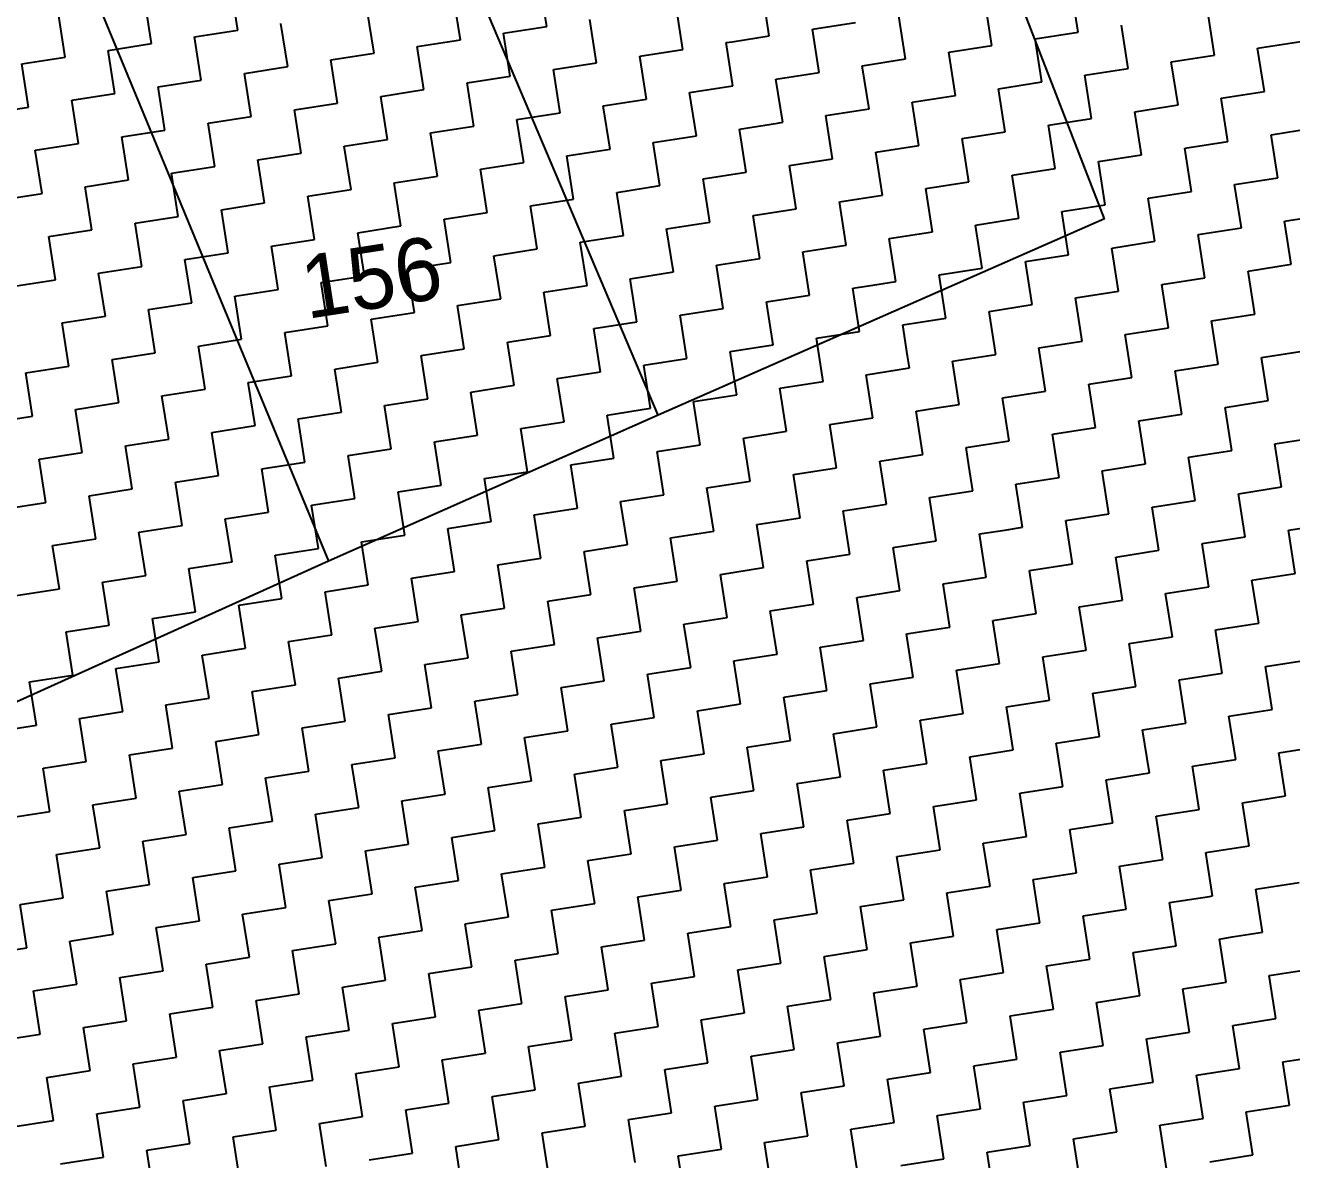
# Model space of a CAD drawing. Header units: metres. Extents: x 288488 to 290462, y 1999122 to 2001536.
# Drawn here: x 289636.4 to 289780.2, y 1999742.8 to 1999871.5 of the extents above; entities that cross this region are included whole.
import ezdxf
from ezdxf.enums import TextEntityAlignment as Align

# ---------------------------------------------------------------- set-up
doc = ezdxf.new("R2010")
doc.units = ezdxf.units.M
doc.header["$MEASUREMENT"] = 0
for name, color, linetype in [('POLY_HATCH', 12, 'Continuous'), ('POLY_PARCEL', 6, 'Continuous'), ('TEXT_PARCEL', 7, 'Continuous')]:
    doc.layers.add(name, color=color, linetype=linetype)
doc.styles.add('TEXT_MAP', font='')
doc.styles.get('TEXT_MAP').set_extended_font_data('Kruti Dev 050')

msp = doc.modelspace()

# ---------------------------------------------------------------- linework, layer by layer
at = {"layer": 'POLY_HATCH', "linetype": 'Continuous'}
for p, q in [((289695.6, 1999871.43), (289694.84, 1999876.34)), ((289660.53, 1999871), (289659.77, 1999875.9)), ((289720.87, 1999870.35), (289720.11, 1999875.25)), ((289755.94, 1999870.79), (289755.18, 1999875.69)), ((289650.73, 1999869.47), (289649.97, 1999874.37)), ((289685.8, 1999869.91), (289685.04, 1999874.81)), ((289711.07, 1999868.82), (289710.3, 1999873.72)), ((289746.14, 1999869.26), (289745.37, 1999874.16)), ((289640.93, 1999867.94), (289640.17, 1999872.85)), ((289676, 1999868.38), (289675.24, 1999873.28)), ((289701.27, 1999867.3), (289700.5, 1999872.2)), ((289736.33, 1999867.74), (289735.57, 1999872.64)), ((289771.4, 1999868.17), (289770.64, 1999873.08)), ((289655.63, 1999870.23), (289660.53, 1999871)), ((289666.2, 1999866.86), (289665.43, 1999871.76)), ((289690.7, 1999870.67), (289695.6, 1999871.43)), ((289691.46, 1999865.77), (289690.7, 1999870.67)), ((289725.77, 1999871.11), (289730.67, 1999871.87)), ((289726.53, 1999866.21), (289725.77, 1999871.11)), ((289751.04, 1999870.02), (289755.94, 1999870.79)), ((289761.6, 1999866.65), (289760.84, 1999871.55)), ((289645.83, 1999868.71), (289650.73, 1999869.47)), ((289656.39, 1999865.33), (289655.63, 1999870.23)), ((289680.9, 1999869.15), (289685.8, 1999869.91)), ((289681.66, 1999864.25), (289680.9, 1999869.15)), ((289715.97, 1999869.59), (289716.65, 1999869.69)), ((289716.73, 1999864.68), (289715.97, 1999869.59)), ((289716.65, 1999869.69), (289720.87, 1999870.35)), ((289741.24, 1999868.5), (289746.14, 1999869.26)), ((289751.8, 1999865.12), (289751.04, 1999870.02)), ((289776.3, 1999868.94), (289781.21, 1999869.7)), ((289636.03, 1999867.18), (289640.93, 1999867.94)), ((289646.59, 1999863.81), (289645.83, 1999868.71)), ((289671.1, 1999867.62), (289676, 1999868.38)), ((289706.17, 1999868.06), (289711.07, 1999868.82)), ((289706.93, 1999863.16), (289706.17, 1999868.06)), ((289731.43, 1999866.97), (289736.33, 1999867.74)), ((289742, 1999863.6), (289741.24, 1999868.5)), ((289766.5, 1999867.41), (289771.4, 1999868.17)), ((289777.07, 1999864.04), (289776.3, 1999868.94)), ((289636.79, 1999862.28), (289636.03, 1999867.18)), ((289661.3, 1999866.1), (289666.2, 1999866.86)), ((289671.86, 1999862.72), (289671.1, 1999867.62)), ((289696.36, 1999866.53), (289701.27, 1999867.3)), ((289697.13, 1999861.63), (289696.36, 1999866.53)), ((289732.2, 1999862.07), (289731.43, 1999866.97)), ((289756.7, 1999865.89), (289761.6, 1999866.65)), ((289767.27, 1999862.51), (289766.5, 1999867.41)), ((289651.49, 1999864.57), (289656.39, 1999865.33)), ((289662.06, 1999861.19), (289661.3, 1999866.1)), ((289686.56, 1999865.01), (289691.46, 1999865.77)), ((289687.33, 1999860.11), (289686.56, 1999865.01)), ((289721.63, 1999865.45), (289726.53, 1999866.21)), ((289722.39, 1999860.55), (289721.63, 1999865.45)), ((289746.9, 1999864.36), (289751.8, 1999865.12)), ((289757.46, 1999860.99), (289756.7, 1999865.89)), ((289641.69, 1999863.04), (289646.59, 1999863.81)), ((289652.26, 1999859.67), (289651.49, 1999864.57)), ((289676.76, 1999863.48), (289681.66, 1999864.25)), ((289677.52, 1999858.58), (289676.76, 1999863.48)), ((289711.83, 1999863.92), (289716.73, 1999864.68)), ((289712.59, 1999859.02), (289711.83, 1999863.92)), ((289737.1, 1999862.83), (289742, 1999863.6)), ((289747.66, 1999859.46), (289746.9, 1999864.36)), ((289772.17, 1999863.27), (289777.07, 1999864.04)), ((289631.89, 1999861.52), (289636.79, 1999862.28)), ((289642.45, 1999858.14), (289641.69, 1999863.04)), ((289666.96, 1999861.96), (289671.86, 1999862.72)), ((289667.72, 1999857.06), (289666.96, 1999861.96)), ((289702.03, 1999862.4), (289706.93, 1999863.16)), ((289702.79, 1999857.5), (289702.03, 1999862.4)), ((289727.3, 1999861.31), (289732.2, 1999862.07)), ((289737.86, 1999857.93), (289737.1, 1999862.83)), ((289762.37, 1999861.75), (289767.27, 1999862.51)), ((289772.93, 1999858.37), (289772.17, 1999863.27)), ((289657.16, 1999860.43), (289662.06, 1999861.19)), ((289692.23, 1999860.87), (289697.13, 1999861.63)), ((289692.99, 1999855.97), (289692.23, 1999860.87)), ((289721.81, 1999860.45), (289722.39, 1999860.55)), ((289728.06, 1999856.41), (289727.3, 1999861.31)), ((289752.56, 1999860.22), (289757.46, 1999860.99)), ((289763.13, 1999856.85), (289762.37, 1999861.75)), ((289647.36, 1999858.91), (289652.26, 1999859.67)), ((289657.92, 1999855.53), (289657.16, 1999860.43)), ((289682.42, 1999859.34), (289687.33, 1999860.11)), ((289683.19, 1999854.44), (289682.42, 1999859.34)), ((289717.49, 1999859.78), (289721.81, 1999860.45)), ((289718.26, 1999854.88), (289717.49, 1999859.78)), ((289742.76, 1999858.7), (289747.66, 1999859.46)), ((289753.33, 1999855.32), (289752.56, 1999860.22)), ((289777.83, 1999859.14), (289782.73, 1999859.9)), ((289778.59, 1999854.23), (289777.83, 1999859.14)), ((289637.55, 1999857.38), (289642.45, 1999858.14)), ((289648.12, 1999854), (289647.36, 1999858.91)), ((289672.62, 1999857.82), (289677.52, 1999858.58)), ((289673.39, 1999852.92), (289672.62, 1999857.82)), ((289707.69, 1999858.26), (289712.59, 1999859.02)), ((289708.46, 1999853.36), (289707.69, 1999858.26)), ((289732.96, 1999857.17), (289737.86, 1999857.93)), ((289743.52, 1999853.8), (289742.76, 1999858.7)), ((289768.03, 1999857.61), (289772.93, 1999858.37)), ((289768.79, 1999852.71), (289768.03, 1999857.61)), ((289638.32, 1999852.48), (289637.55, 1999857.38)), ((289662.82, 1999856.29), (289667.72, 1999857.06)), ((289663.58, 1999851.39), (289662.82, 1999856.29)), ((289697.89, 1999856.73), (289702.79, 1999857.5)), ((289698.65, 1999851.83), (289697.89, 1999856.73)), ((289724.39, 1999855.84), (289728.06, 1999856.41)), ((289733.72, 1999852.27), (289732.96, 1999857.17)), ((289758.23, 1999856.08), (289763.13, 1999856.85)), ((289653.02, 1999854.77), (289657.92, 1999855.53)), ((289653.78, 1999849.87), (289653.02, 1999854.77)), ((289688.09, 1999855.21), (289692.99, 1999855.97)), ((289688.85, 1999850.31), (289688.09, 1999855.21)), ((289713.36, 1999854.12), (289718.26, 1999854.88)), ((289723.16, 1999855.65), (289724.39, 1999855.84)), ((289723.92, 1999850.74), (289723.16, 1999855.65)), ((289748.43, 1999854.56), (289753.33, 1999855.32)), ((289758.99, 1999851.18), (289758.23, 1999856.08)), ((289643.22, 1999853.24), (289648.12, 1999854)), ((289678.29, 1999853.68), (289683.19, 1999854.44)), ((289679.05, 1999848.78), (289678.29, 1999853.68)), ((289703.55, 1999852.59), (289708.46, 1999853.36)), ((289714.12, 1999849.22), (289713.36, 1999854.12)), ((289738.62, 1999853.03), (289743.52, 1999853.8)), ((289749.19, 1999849.66), (289748.43, 1999854.56)), ((289773.69, 1999853.47), (289778.59, 1999854.23)), ((289774.46, 1999848.57), (289773.69, 1999853.47)), ((289633.42, 1999851.72), (289638.32, 1999852.48)), ((289643.98, 1999848.34), (289643.22, 1999853.24)), ((289668.48, 1999852.16), (289673.39, 1999852.92)), ((289669.25, 1999847.25), (289668.48, 1999852.16)), ((289704.32, 1999847.69), (289703.55, 1999852.59)), ((289728.82, 1999851.51), (289733.72, 1999852.27)), ((289739.39, 1999848.13), (289738.62, 1999853.03)), ((289763.89, 1999851.95), (289768.79, 1999852.71)), ((289764.65, 1999847.05), (289763.89, 1999851.95)), ((289658.68, 1999850.63), (289663.58, 1999851.39)), ((289659.45, 1999845.73), (289658.68, 1999850.63)), ((289693.75, 1999851.07), (289698.65, 1999851.83)), ((289694.52, 1999846.17), (289693.75, 1999851.07)), ((289719.02, 1999849.98), (289723.92, 1999850.74)), ((289729.58, 1999846.61), (289728.82, 1999851.51)), ((289754.09, 1999850.42), (289758.99, 1999851.18)), ((289754.85, 1999845.52), (289754.09, 1999850.42)), ((289648.88, 1999849.1), (289653.78, 1999849.87)), ((289649.64, 1999844.2), (289648.88, 1999849.1)), ((289683.95, 1999849.54), (289688.85, 1999850.31)), ((289684.71, 1999844.64), (289683.95, 1999849.54)), ((289709.22, 1999848.46), (289714.12, 1999849.22)), ((289719.78, 1999845.08), (289719.02, 1999849.98)), ((289744.29, 1999848.89), (289749.19, 1999849.66)), ((289779.36, 1999849.33), (289784.26, 1999850.1)), ((289780.12, 1999844.43), (289779.36, 1999849.33)), ((289639.08, 1999847.58), (289643.98, 1999848.34)), ((289639.84, 1999842.68), (289639.08, 1999847.58)), ((289674.15, 1999848.02), (289679.05, 1999848.78)), ((289674.91, 1999843.12), (289674.15, 1999848.02)), ((289699.42, 1999846.93), (289704.32, 1999847.69)), ((289709.98, 1999843.56), (289709.22, 1999848.46)), ((289734.49, 1999847.37), (289739.39, 1999848.13)), ((289745.05, 1999843.99), (289744.29, 1999848.89)), ((289769.55, 1999847.81), (289774.46, 1999848.57)), ((289770.32, 1999842.91), (289769.55, 1999847.81)), ((289664.35, 1999846.49), (289669.25, 1999847.25)), ((289665.11, 1999841.59), (289664.35, 1999846.49)), ((289689.61, 1999845.4), (289694.52, 1999846.17)), ((289700.18, 1999842.03), (289699.42, 1999846.93)), ((289724.68, 1999845.84), (289729.55, 1999846.6)), ((289729.55, 1999846.6), (289729.58, 1999846.61)), ((289735.25, 1999842.47), (289734.49, 1999847.37)), ((289759.75, 1999846.28), (289764.65, 1999847.05)), ((289760.52, 1999841.38), (289759.75, 1999846.28)), ((289654.54, 1999844.97), (289659.45, 1999845.73)), ((289655.31, 1999840.07), (289654.54, 1999844.97)), ((289690.38, 1999840.5), (289689.61, 1999845.4)), ((289714.88, 1999844.32), (289719.78, 1999845.08)), ((289725.45, 1999840.94), (289724.68, 1999845.84)), ((289749.95, 1999844.76), (289754.85, 1999845.52)), ((289750.71, 1999839.86), (289749.95, 1999844.76)), ((289644.74, 1999843.44), (289649.64, 1999844.2)), ((289645.51, 1999838.54), (289644.74, 1999843.44)), ((289679.81, 1999843.88), (289684.71, 1999844.64)), ((289680.58, 1999838.98), (289679.81, 1999843.88)), ((289705.08, 1999842.79), (289709.98, 1999843.56)), ((289715.64, 1999839.42), (289714.88, 1999844.32)), ((289740.15, 1999843.23), (289745.05, 1999843.99)), ((289740.91, 1999838.33), (289740.15, 1999843.23)), ((289775.22, 1999843.67), (289780.12, 1999844.43)), ((289775.98, 1999838.77), (289775.22, 1999843.67)), ((289634.94, 1999841.91), (289639.84, 1999842.68)), ((289670.01, 1999842.35), (289674.91, 1999843.12)), ((289670.77, 1999837.45), (289670.01, 1999842.35)), ((289695.28, 1999841.27), (289700.18, 1999842.03)), ((289705.84, 1999837.89), (289705.08, 1999842.79)), ((289730.35, 1999841.71), (289732.13, 1999841.98)), ((289732.13, 1999841.98), (289735.25, 1999842.47)), ((289765.42, 1999842.14), (289770.32, 1999842.91)), ((289766.18, 1999837.24), (289765.42, 1999842.14)), ((289660.21, 1999840.83), (289665.11, 1999841.59)), ((289660.97, 1999835.93), (289660.21, 1999840.83)), ((289685.48, 1999839.74), (289690.38, 1999840.5)), ((289696.04, 1999836.37), (289695.28, 1999841.27)), ((289720.55, 1999840.18), (289725.45, 1999840.94)), ((289731.11, 1999836.8), (289730.35, 1999841.71)), ((289755.61, 1999840.62), (289760.52, 1999841.38)), ((289756.38, 1999835.72), (289755.61, 1999840.62)), ((289650.41, 1999839.3), (289655.31, 1999840.07)), ((289651.17, 1999834.4), (289650.41, 1999839.3)), ((289675.67, 1999838.22), (289680.58, 1999838.98)), ((289686.24, 1999834.84), (289685.48, 1999839.74)), ((289710.74, 1999838.65), (289715.64, 1999839.42)), ((289721.31, 1999835.28), (289720.55, 1999840.18)), ((289745.81, 1999839.09), (289750.71, 1999839.86)), ((289746.58, 1999834.19), (289745.81, 1999839.09)), ((289640.61, 1999837.78), (289645.51, 1999838.54)), ((289641.37, 1999832.88), (289640.61, 1999837.78)), ((289676.44, 1999833.31), (289675.67, 1999838.22)), ((289700.94, 1999837.13), (289705.84, 1999837.89)), ((289711.51, 1999833.75), (289710.74, 1999838.65)), ((289736.01, 1999837.57), (289740.91, 1999838.33)), ((289736.56, 1999834.06), (289736.01, 1999837.57)), ((289771.08, 1999838.01), (289775.98, 1999838.77)), ((289771.84, 1999833.11), (289771.08, 1999838.01)), ((289665.87, 1999836.69), (289670.77, 1999837.45)), ((289666.64, 1999831.79), (289665.87, 1999836.69)), ((289691.14, 1999835.6), (289696.04, 1999836.37)), ((289701.7, 1999832.23), (289700.94, 1999837.13)), ((289726.21, 1999836.04), (289731.11, 1999836.8)), ((289726.97, 1999831.14), (289726.21, 1999836.04)), ((289761.28, 1999836.48), (289766.18, 1999837.24)), ((289762.04, 1999831.58), (289761.28, 1999836.48)), ((289656.07, 1999835.16), (289660.97, 1999835.93)), ((289656.83, 1999830.26), (289656.07, 1999835.16)), ((289681.34, 1999834.08), (289686.24, 1999834.84)), ((289691.9, 1999830.7), (289691.14, 1999835.6)), ((289716.41, 1999834.52), (289721.31, 1999835.28)), ((289751.48, 1999834.95), (289756.38, 1999835.72)), ((289752.24, 1999830.05), (289751.48, 1999834.95)), ((289776.74, 1999833.87), (289781.64, 1999834.63)), ((289646.27, 1999833.64), (289651.17, 1999834.4)), ((289647.03, 1999828.74), (289646.27, 1999833.64)), ((289671.54, 1999832.55), (289676.44, 1999833.31)), ((289682.1, 1999829.18), (289681.34, 1999834.08)), ((289706.61, 1999832.99), (289711.51, 1999833.75)), ((289717.17, 1999829.62), (289716.41, 1999834.52)), ((289736.77, 1999832.67), (289736.56, 1999834.06)), ((289741.67, 1999833.43), (289746.58, 1999834.19)), ((289742.44, 1999828.53), (289741.67, 1999833.43)), ((289777.51, 1999828.97), (289776.74, 1999833.87)), ((289636.47, 1999832.11), (289641.37, 1999832.88)), ((289637.23, 1999827.21), (289636.47, 1999832.11)), ((289661.73, 1999831.03), (289666.64, 1999831.79)), ((289672.3, 1999827.65), (289671.54, 1999832.55)), ((289696.8, 1999831.46), (289701.7, 1999832.23)), ((289707.37, 1999828.09), (289706.61, 1999832.99)), ((289731.87, 1999831.9), (289736.77, 1999832.67)), ((289732.64, 1999827), (289731.87, 1999831.9)), ((289766.94, 1999832.34), (289771.84, 1999833.11)), ((289767.7, 1999827.44), (289766.94, 1999832.34)), ((289662.5, 1999826.13), (289661.73, 1999831.03)), ((289687, 1999829.94), (289691.9, 1999830.7)), ((289697.57, 1999826.56), (289696.8, 1999831.46)), ((289722.07, 1999830.38), (289726.97, 1999831.14)), ((289722.83, 1999825.48), (289722.07, 1999830.38)), ((289757.14, 1999830.82), (289762.04, 1999831.58)), ((289757.9, 1999825.92), (289757.14, 1999830.82)), ((289651.93, 1999829.5), (289656.83, 1999830.26)), ((289652.7, 1999824.6), (289651.93, 1999829.5)), ((289677.2, 1999828.41), (289682.1, 1999829.18)), ((289687.76, 1999825.04), (289687, 1999829.94)), ((289712.27, 1999828.85), (289717.17, 1999829.62)), ((289713.03, 1999823.95), (289712.27, 1999828.85)), ((289747.34, 1999829.29), (289752.24, 1999830.05)), ((289748.1, 1999824.39), (289747.34, 1999829.29)), ((289772.61, 1999828.2), (289777.51, 1999828.97)), ((289642.13, 1999827.97), (289647.03, 1999828.74)), ((289642.89, 1999823.07), (289642.13, 1999827.97)), ((289667.4, 1999826.89), (289672.3, 1999827.65)), ((289677.96, 1999823.51), (289677.2, 1999828.41)), ((289702.47, 1999827.33), (289707.37, 1999828.09)), ((289737.54, 1999827.77), (289739.87, 1999828.13)), ((289738.3, 1999822.86), (289737.54, 1999827.77)), ((289739.87, 1999828.13), (289742.44, 1999828.53)), ((289762.8, 1999826.68), (289767.7, 1999827.44)), ((289773.37, 1999823.3), (289772.61, 1999828.2)), ((289632.33, 1999826.45), (289637.23, 1999827.21)), ((289657.6, 1999825.36), (289662.5, 1999826.13)), ((289668.16, 1999821.99), (289667.4, 1999826.89)), ((289692.67, 1999825.8), (289697.57, 1999826.56)), ((289703.23, 1999822.43), (289702.47, 1999827.33)), ((289727.73, 1999826.24), (289732.64, 1999827)), ((289728.5, 1999821.34), (289727.73, 1999826.24)), ((289763.57, 1999821.78), (289762.8, 1999826.68)), ((289647.79, 1999823.84), (289652.7, 1999824.6)), ((289658.36, 1999820.46), (289657.6, 1999825.36)), ((289682.86, 1999824.28), (289687.76, 1999825.04)), ((289693.43, 1999820.9), (289692.67, 1999825.8)), ((289717.93, 1999824.71), (289722.83, 1999825.48)), ((289718.7, 1999819.81), (289717.93, 1999824.71)), ((289753, 1999825.15), (289757.9, 1999825.92)), ((289753.76, 1999820.25), (289753, 1999825.15)), ((289778.27, 1999824.07), (289783.17, 1999824.83)), ((289648.56, 1999818.94), (289647.79, 1999823.84)), ((289673.06, 1999822.75), (289677.96, 1999823.51)), ((289683.63, 1999819.37), (289682.86, 1999824.28)), ((289708.13, 1999823.19), (289713.03, 1999823.95)), ((289708.89, 1999818.29), (289708.13, 1999823.19)), ((289743.2, 1999823.63), (289748.1, 1999824.39)), ((289743.51, 1999821.61), (289743.2, 1999823.63)), ((289768.47, 1999822.54), (289773.37, 1999823.3)), ((289779.03, 1999819.17), (289778.27, 1999824.07)), ((289637.99, 1999822.31), (289642.89, 1999823.07)), ((289638.76, 1999817.41), (289637.99, 1999822.31)), ((289663.26, 1999821.22), (289668.16, 1999821.99)), ((289673.82, 1999817.85), (289673.06, 1999822.75)), ((289698.33, 1999821.66), (289703.23, 1999822.43)), ((289699.09, 1999816.76), (289698.33, 1999821.66)), ((289733.4, 1999822.1), (289738.3, 1999822.86)), ((289734.16, 1999817.2), (289733.4, 1999822.1)), ((289758.67, 1999821.01), (289763.57, 1999821.78)), ((289769.23, 1999817.64), (289768.47, 1999822.54)), ((289653.46, 1999819.7), (289658.36, 1999820.46)), ((289664.02, 1999816.32), (289663.26, 1999821.22)), ((289688.53, 1999820.14), (289693.43, 1999820.9)), ((289723.6, 1999820.58), (289728.5, 1999821.34)), ((289724.36, 1999815.68), (289723.6, 1999820.58)), ((289743.96, 1999818.73), (289743.51, 1999821.61)), ((289748.86, 1999819.49), (289753.76, 1999820.25)), ((289759.43, 1999816.11), (289758.67, 1999821.01)), ((289643.66, 1999818.17), (289648.56, 1999818.94)), ((289654.22, 1999814.8), (289653.46, 1999819.7)), ((289678.73, 1999818.61), (289683.63, 1999819.37)), ((289689.29, 1999815.24), (289688.53, 1999820.14)), ((289713.79, 1999819.05), (289718.7, 1999819.81)), ((289714.56, 1999814.15), (289713.79, 1999819.05)), ((289749.63, 1999814.59), (289748.86, 1999819.49)), ((289774.13, 1999818.4), (289779.03, 1999819.17)), ((289633.85, 1999816.65), (289638.76, 1999817.41)), ((289644.42, 1999813.27), (289643.66, 1999818.17)), ((289668.92, 1999817.09), (289673.82, 1999817.85)), ((289679.49, 1999813.71), (289678.73, 1999818.61)), ((289703.99, 1999817.52), (289708.89, 1999818.29)), ((289704.76, 1999812.62), (289703.99, 1999817.52)), ((289739.06, 1999817.96), (289743.96, 1999818.73)), ((289739.82, 1999813.06), (289739.06, 1999817.96)), ((289764.33, 1999816.88), (289769.23, 1999817.64)), ((289774.89, 1999813.5), (289774.13, 1999818.4)), ((289659.12, 1999815.56), (289664.02, 1999816.32)), ((289669.69, 1999812.19), (289668.92, 1999817.09)), ((289694.19, 1999816), (289699.09, 1999816.76)), ((289694.95, 1999811.1), (289694.19, 1999816)), ((289729.26, 1999816.44), (289734.16, 1999817.2)), ((289730.02, 1999811.54), (289729.26, 1999816.44)), ((289754.53, 1999815.35), (289759.43, 1999816.11)), ((289765.09, 1999811.98), (289764.33, 1999816.88)), ((289649.32, 1999814.03), (289654.22, 1999814.8)), ((289659.88, 1999810.66), (289659.12, 1999815.56)), ((289684.39, 1999814.47), (289689.29, 1999815.24)), ((289719.46, 1999814.91), (289724.36, 1999815.68)), ((289720.22, 1999810.01), (289719.46, 1999814.91)), ((289747.61, 1999814.28), (289749.63, 1999814.59)), ((289755.29, 1999810.45), (289754.53, 1999815.35)), ((289779.79, 1999814.26), (289784.7, 1999815.03)), ((289639.52, 1999812.51), (289644.42, 1999813.27)), ((289650.08, 1999809.13), (289649.32, 1999814.03)), ((289674.59, 1999812.95), (289679.49, 1999813.71)), ((289685.15, 1999809.57), (289684.39, 1999814.47)), ((289709.66, 1999813.39), (289714.56, 1999814.15)), ((289710.42, 1999808.49), (289709.66, 1999813.39)), ((289734.92, 1999812.3), (289739.82, 1999813.06)), ((289744.73, 1999813.83), (289747.61, 1999814.28)), ((289745.49, 1999808.92), (289744.73, 1999813.83)), ((289769.99, 1999812.74), (289774.89, 1999813.5)), ((289780.56, 1999809.36), (289779.79, 1999814.26)), ((289640.28, 1999807.61), (289639.52, 1999812.51)), ((289664.79, 1999811.42), (289669.69, 1999812.19)), ((289675.35, 1999808.05), (289674.59, 1999812.95)), ((289699.85, 1999811.86), (289704.76, 1999812.62)), ((289700.62, 1999806.96), (289699.85, 1999811.86)), ((289735.69, 1999807.4), (289734.92, 1999812.3)), ((289760.19, 1999811.21), (289765.09, 1999811.98)), ((289770.76, 1999807.84), (289769.99, 1999812.74)), ((289654.98, 1999809.9), (289659.88, 1999810.66)), ((289665.55, 1999806.52), (289664.79, 1999811.42)), ((289690.05, 1999810.34), (289694.95, 1999811.1)), ((289690.82, 1999805.43), (289690.05, 1999810.34)), ((289725.12, 1999810.77), (289730.02, 1999811.54)), ((289725.88, 1999805.87), (289725.12, 1999810.77)), ((289750.39, 1999809.69), (289755.29, 1999810.45)), ((289760.95, 1999806.31), (289760.19, 1999811.21)), ((289645.18, 1999808.37), (289650.08, 1999809.13)), ((289655.75, 1999805), (289654.98, 1999809.9)), ((289680.25, 1999808.81), (289685.15, 1999809.57)), ((289681.01, 1999803.91), (289680.25, 1999808.81)), ((289715.32, 1999809.25), (289720.22, 1999810.01)), ((289716.08, 1999804.35), (289715.32, 1999809.25)), ((289740.59, 1999808.16), (289745.49, 1999808.92)), ((289750.47, 1999809.16), (289750.39, 1999809.69)), ((289751.15, 1999804.79), (289750.47, 1999809.16)), ((289775.66, 1999808.6), (289780.56, 1999809.36)), ((289635.38, 1999806.85), (289640.28, 1999807.61)), ((289645.94, 1999803.47), (289645.18, 1999808.37)), ((289670.45, 1999807.28), (289675.35, 1999808.05)), ((289705.52, 1999807.72), (289710.42, 1999808.49)), ((289706.28, 1999802.82), (289705.52, 1999807.72)), ((289730.79, 1999806.64), (289735.69, 1999807.4)), ((289741.35, 1999803.26), (289740.59, 1999808.16)), ((289765.86, 1999807.07), (289770.76, 1999807.84)), ((289776.42, 1999803.7), (289775.66, 1999808.6)), ((289660.65, 1999805.76), (289665.55, 1999806.52)), ((289671.21, 1999802.38), (289670.45, 1999807.28)), ((289695.72, 1999806.2), (289700.62, 1999806.96)), ((289696.48, 1999801.3), (289695.72, 1999806.2)), ((289720.98, 1999805.11), (289725.88, 1999805.87)), ((289731.55, 1999801.74), (289730.79, 1999806.64)), ((289756.05, 1999805.55), (289760.95, 1999806.31)), ((289766.62, 1999802.17), (289765.86, 1999807.07)), ((289650.85, 1999804.23), (289655.75, 1999805)), ((289661.41, 1999800.86), (289660.65, 1999805.76)), ((289685.91, 1999804.67), (289690.82, 1999805.43)), ((289686.68, 1999799.77), (289685.91, 1999804.67)), ((289721.75, 1999800.21), (289720.98, 1999805.11)), ((289746.25, 1999804.02), (289751.15, 1999804.79)), ((289756.82, 1999800.65), (289756.05, 1999805.55)), ((289641.04, 1999802.71), (289645.94, 1999803.47)), ((289651.61, 1999799.33), (289650.85, 1999804.23)), ((289676.11, 1999803.15), (289681.01, 1999803.91)), ((289676.88, 1999798.25), (289676.11, 1999803.15)), ((289711.18, 1999803.58), (289716.08, 1999804.35)), ((289711.95, 1999798.68), (289711.18, 1999803.58)), ((289736.45, 1999802.5), (289741.35, 1999803.26)), ((289747.01, 1999799.12), (289746.25, 1999804.02)), ((289771.52, 1999802.94), (289776.42, 1999803.7)), ((289641.81, 1999797.81), (289641.04, 1999802.71)), ((289666.31, 1999801.62), (289671.21, 1999802.38)), ((289667.07, 1999796.72), (289666.31, 1999801.62)), ((289701.38, 1999802.06), (289706.28, 1999802.82)), ((289702.14, 1999797.16), (289701.38, 1999802.06)), ((289726.65, 1999800.97), (289731.55, 1999801.74)), ((289737.21, 1999797.6), (289736.45, 1999802.5)), ((289761.72, 1999801.41), (289766.62, 1999802.17)), ((289772.28, 1999798.04), (289771.52, 1999802.94)), ((289656.51, 1999800.09), (289661.41, 1999800.86)), ((289691.58, 1999800.53), (289696.48, 1999801.3)), ((289692.34, 1999795.63), (289691.58, 1999800.53)), ((289716.85, 1999799.45), (289721.75, 1999800.21)), ((289727.41, 1999796.07), (289726.65, 1999800.97)), ((289751.92, 1999799.89), (289755.36, 1999800.42)), ((289755.36, 1999800.42), (289756.82, 1999800.65)), ((289762.48, 1999796.51), (289761.72, 1999801.41)), ((289646.71, 1999798.57), (289651.61, 1999799.33)), ((289657.27, 1999795.19), (289656.51, 1999800.09)), ((289681.78, 1999799.01), (289686.68, 1999799.77)), ((289682.54, 1999794.11), (289681.78, 1999799.01)), ((289707.04, 1999797.92), (289711.95, 1999798.68)), ((289717.61, 1999794.55), (289716.85, 1999799.45)), ((289742.11, 1999798.36), (289747.01, 1999799.12)), ((289752.68, 1999794.98), (289751.92, 1999799.89)), ((289777.18, 1999798.8), (289782.08, 1999799.56)), ((289777.95, 1999793.9), (289777.18, 1999798.8)), ((289636.91, 1999797.04), (289641.81, 1999797.81)), ((289647.47, 1999793.67), (289646.71, 1999798.57)), ((289671.97, 1999797.48), (289676.88, 1999798.25)), ((289672.74, 1999792.58), (289671.97, 1999797.48)), ((289707.81, 1999793.02), (289707.04, 1999797.92)), ((289732.31, 1999796.83), (289737.21, 1999797.6)), ((289742.88, 1999793.46), (289742.11, 1999798.36)), ((289767.38, 1999797.27), (289772.28, 1999798.04)), ((289768.14, 1999792.37), (289767.38, 1999797.27)), ((289637.67, 1999792.14), (289636.91, 1999797.04)), ((289662.17, 1999795.96), (289667.07, 1999796.72)), ((289662.94, 1999791.06), (289662.17, 1999795.96)), ((289697.24, 1999796.4), (289702.14, 1999797.16)), ((289698.01, 1999791.49), (289697.24, 1999796.4)), ((289722.51, 1999795.31), (289727.41, 1999796.07)), ((289733.07, 1999791.93), (289732.31, 1999796.83)), ((289757.58, 1999795.75), (289757.94, 1999795.8)), ((289757.94, 1999795.8), (289762.48, 1999796.51)), ((289652.37, 1999794.43), (289657.27, 1999795.19)), ((289653.13, 1999789.53), (289652.37, 1999794.43)), ((289687.44, 1999794.87), (289692.34, 1999795.63)), ((289688.2, 1999789.97), (289687.44, 1999794.87)), ((289712.71, 1999793.78), (289717.61, 1999794.55)), ((289723.27, 1999790.41), (289722.51, 1999795.31)), ((289747.78, 1999794.22), (289752.68, 1999794.98)), ((289758.34, 1999790.85), (289757.58, 1999795.75)), ((289642.57, 1999792.91), (289647.47, 1999793.67)), ((289677.64, 1999793.34), (289682.54, 1999794.11)), ((289678.4, 1999788.44), (289677.64, 1999793.34)), ((289702.91, 1999792.26), (289707.81, 1999793.02)), ((289713.47, 1999788.88), (289712.71, 1999793.78)), ((289737.98, 1999792.7), (289742.88, 1999793.46)), ((289748.54, 1999789.32), (289747.78, 1999794.22)), ((289773.04, 1999793.14), (289777.95, 1999793.9)), ((289773.81, 1999788.23), (289773.04, 1999793.14)), ((289632.77, 1999791.38), (289637.67, 1999792.14)), ((289643.33, 1999788), (289642.57, 1999792.91)), ((289667.84, 1999791.82), (289672.74, 1999792.58)), ((289668.6, 1999786.92), (289667.84, 1999791.82)), ((289693.1, 1999790.73), (289698.01, 1999791.49)), ((289703.67, 1999787.36), (289702.91, 1999792.26)), ((289728.17, 1999791.17), (289733.07, 1999791.93)), ((289738.74, 1999787.8), (289737.98, 1999792.7)), ((289763.24, 1999791.61), (289768.14, 1999792.37)), ((289764.01, 1999786.71), (289763.24, 1999791.61)), ((289658.03, 1999790.29), (289662.94, 1999791.06)), ((289658.8, 1999785.39), (289658.03, 1999790.29)), ((289693.87, 1999785.83), (289693.1, 1999790.73)), ((289718.37, 1999789.65), (289723.27, 1999790.41)), ((289728.94, 1999786.27), (289728.17, 1999791.17)), ((289753.44, 1999790.08), (289758.34, 1999790.85)), ((289754.2, 1999785.18), (289753.44, 1999790.08)), ((289648.23, 1999788.77), (289653.13, 1999789.53)), ((289649, 1999783.87), (289648.23, 1999788.77)), ((289683.3, 1999789.21), (289688.2, 1999789.97)), ((289684.07, 1999784.31), (289683.3, 1999789.21)), ((289708.57, 1999788.12), (289713.47, 1999788.88)), ((289719.13, 1999784.74), (289718.37, 1999789.65)), ((289743.64, 1999788.56), (289748.54, 1999789.32)), ((289778.71, 1999789), (289783.61, 1999789.76)), ((289779.47, 1999784.1), (289778.71, 1999789)), ((289638.43, 1999787.24), (289643.33, 1999788)), ((289639.19, 1999782.34), (289638.43, 1999787.24)), ((289673.5, 1999787.68), (289678.4, 1999788.44)), ((289674.26, 1999782.78), (289673.5, 1999787.68)), ((289698.77, 1999786.59), (289703.67, 1999787.36)), ((289709.33, 1999783.22), (289708.57, 1999788.12)), ((289733.84, 1999787.03), (289738.74, 1999787.8)), ((289744.4, 1999783.66), (289743.64, 1999788.56)), ((289768.91, 1999787.47), (289773.81, 1999788.23)), ((289769.67, 1999782.57), (289768.91, 1999787.47)), ((289663.7, 1999786.16), (289668.6, 1999786.92)), ((289664.46, 1999781.25), (289663.7, 1999786.16)), ((289688.97, 1999785.07), (289693.87, 1999785.83)), ((289699.53, 1999781.69), (289698.77, 1999786.59)), ((289724.04, 1999785.51), (289728.94, 1999786.27)), ((289734.6, 1999782.13), (289733.84, 1999787.03)), ((289759.1, 1999785.95), (289763.1, 1999786.57)), ((289759.87, 1999781.04), (289759.1, 1999785.95)), ((289763.1, 1999786.57), (289764.01, 1999786.71)), ((289653.9, 1999784.63), (289658.8, 1999785.39)), ((289654.66, 1999779.73), (289653.9, 1999784.63)), ((289679.16, 1999783.54), (289684.07, 1999784.31)), ((289689.73, 1999780.17), (289688.97, 1999785.07)), ((289714.23, 1999783.98), (289719.13, 1999784.74)), ((289724.8, 1999780.61), (289724.04, 1999785.51)), ((289749.3, 1999784.42), (289754.2, 1999785.18)), ((289750.07, 1999779.52), (289749.3, 1999784.42)), ((289644.1, 1999783.1), (289649, 1999783.87)), ((289644.86, 1999778.2), (289644.1, 1999783.1)), ((289679.93, 1999778.64), (289679.16, 1999783.54)), ((289704.43, 1999782.46), (289709.33, 1999783.22)), ((289715, 1999779.08), (289714.23, 1999783.98)), ((289739.5, 1999782.89), (289744.4, 1999783.66)), ((289740.26, 1999777.99), (289739.5, 1999782.89)), ((289774.57, 1999783.33), (289779.47, 1999784.1)), ((289775.33, 1999778.43), (289774.57, 1999783.33)), ((289634.29, 1999781.58), (289639.19, 1999782.34)), ((289669.36, 1999782.02), (289674.26, 1999782.78)), ((289670.13, 1999777.12), (289669.36, 1999782.02)), ((289694.63, 1999780.93), (289699.53, 1999781.69)), ((289705.19, 1999777.55), (289704.43, 1999782.46)), ((289729.7, 1999781.37), (289734.6, 1999782.13)), ((289764.77, 1999781.81), (289765.68, 1999781.95)), ((289765.53, 1999776.91), (289764.77, 1999781.81)), ((289765.68, 1999781.95), (289769.67, 1999782.57)), ((289659.56, 1999780.49), (289664.46, 1999781.25)), ((289660.32, 1999775.59), (289659.56, 1999780.49)), ((289684.83, 1999779.4), (289689.73, 1999780.17)), ((289695.39, 1999776.03), (289694.63, 1999780.93)), ((289719.9, 1999779.84), (289724.8, 1999780.61)), ((289730.46, 1999776.47), (289729.7, 1999781.37)), ((289754.97, 1999780.28), (289759.87, 1999781.04)), ((289755.73, 1999775.38), (289754.97, 1999780.28)), ((289649.76, 1999778.97), (289654.66, 1999779.73)), ((289650.52, 1999774.06), (289649.76, 1999778.97)), ((289675.03, 1999777.88), (289679.93, 1999778.64)), ((289685.59, 1999774.5), (289684.83, 1999779.4)), ((289710.1, 1999778.32), (289715, 1999779.08)), ((289720.66, 1999774.94), (289719.9, 1999779.84)), ((289745.16, 1999778.76), (289750.07, 1999779.52)), ((289745.93, 1999773.86), (289745.16, 1999778.76)), ((289639.96, 1999777.44), (289644.86, 1999778.2)), ((289640.72, 1999772.54), (289639.96, 1999777.44)), ((289665.22, 1999776.35), (289670.13, 1999777.12)), ((289675.79, 1999772.98), (289675.03, 1999777.88)), ((289700.29, 1999776.79), (289705.19, 1999777.55)), ((289710.86, 1999773.42), (289710.1, 1999778.32)), ((289735.36, 1999777.23), (289740.26, 1999777.99)), ((289736.13, 1999772.33), (289735.36, 1999777.23)), ((289770.43, 1999777.67), (289775.33, 1999778.43)), ((289771.19, 1999772.77), (289770.43, 1999777.67)), ((289665.99, 1999771.45), (289665.22, 1999776.35)), ((289690.49, 1999775.27), (289695.39, 1999776.03)), ((289701.06, 1999771.89), (289700.29, 1999776.79)), ((289725.56, 1999775.71), (289730.46, 1999776.47)), ((289726.32, 1999770.8), (289725.56, 1999775.71)), ((289760.63, 1999776.14), (289765.53, 1999776.91)), ((289761.39, 1999771.24), (289760.63, 1999776.14)), ((289655.42, 1999774.83), (289660.32, 1999775.59)), ((289656.19, 1999769.93), (289655.42, 1999774.83)), ((289680.69, 1999773.74), (289685.59, 1999774.5)), ((289691.25, 1999770.37), (289690.49, 1999775.27)), ((289715.76, 1999774.18), (289720.66, 1999774.94)), ((289750.83, 1999774.62), (289755.73, 1999775.38)), ((289751.59, 1999769.72), (289750.83, 1999774.62)), ((289776.1, 1999773.53), (289781, 1999774.29)), ((289645.62, 1999773.3), (289650.52, 1999774.06)), ((289646.38, 1999768.4), (289645.62, 1999773.3)), ((289670.89, 1999772.22), (289675.79, 1999772.98)), ((289681.45, 1999768.84), (289680.69, 1999773.74)), ((289705.96, 1999772.65), (289710.86, 1999773.42)), ((289716.52, 1999769.28), (289715.76, 1999774.18)), ((289741.03, 1999773.09), (289745.93, 1999773.86)), ((289741.79, 1999768.19), (289741.03, 1999773.09)), ((289776.86, 1999768.63), (289776.1, 1999773.53)), ((289635.82, 1999771.78), (289640.72, 1999772.54)), ((289636.58, 1999766.88), (289635.82, 1999771.78)), ((289661.09, 1999770.69), (289665.99, 1999771.45)), ((289671.65, 1999767.31), (289670.89, 1999772.22)), ((289696.16, 1999771.13), (289701.06, 1999771.89)), ((289706.72, 1999767.75), (289705.96, 1999772.65)), ((289731.22, 1999771.57), (289736.13, 1999772.33)), ((289731.99, 1999766.67), (289731.22, 1999771.57)), ((289766.29, 1999772.01), (289770.84, 1999772.71)), ((289767.06, 1999767.1), (289766.29, 1999772.01)), ((289770.84, 1999772.71), (289771.19, 1999772.77)), ((289651.28, 1999769.16), (289656.19, 1999769.93)), ((289661.85, 1999765.79), (289661.09, 1999770.69)), ((289686.35, 1999769.6), (289691.25, 1999770.37)), ((289696.92, 1999766.23), (289696.16, 1999771.13)), ((289721.42, 1999770.04), (289726.32, 1999770.8)), ((289722.19, 1999765.14), (289721.42, 1999770.04)), ((289756.49, 1999770.48), (289761.39, 1999771.24)), ((289757.25, 1999765.58), (289756.49, 1999770.48)), ((289652.05, 1999764.26), (289651.28, 1999769.16)), ((289676.55, 1999768.08), (289681.45, 1999768.84)), ((289687.12, 1999764.7), (289686.35, 1999769.6)), ((289711.62, 1999768.52), (289716.52, 1999769.28)), ((289712.38, 1999763.61), (289711.62, 1999768.52)), ((289746.69, 1999768.95), (289751.59, 1999769.72)), ((289747.45, 1999764.05), (289746.69, 1999768.95)), ((289773.42, 1999768.1), (289776.86, 1999768.63)), ((289641.48, 1999767.64), (289646.38, 1999768.4)), ((289642.25, 1999762.74), (289641.48, 1999767.64)), ((289666.75, 1999766.55), (289671.65, 1999767.31)), ((289677.31, 1999763.18), (289676.55, 1999768.08)), ((289701.82, 1999766.99), (289706.72, 1999767.75)), ((289736.89, 1999767.43), (289741.79, 1999768.19)), ((289737.65, 1999762.53), (289736.89, 1999767.43)), ((289762.16, 1999766.34), (289767.06, 1999767.1)), ((289771.96, 1999767.87), (289773.42, 1999768.1)), ((289772.72, 1999762.97), (289771.96, 1999767.87)), ((289631.68, 1999766.11), (289636.58, 1999766.88)), ((289656.95, 1999765.03), (289661.85, 1999765.79)), ((289667.51, 1999761.65), (289666.75, 1999766.55)), ((289692.02, 1999765.46), (289696.92, 1999766.23)), ((289702.58, 1999762.09), (289701.82, 1999766.99)), ((289727.09, 1999765.9), (289731.99, 1999766.67)), ((289727.85, 1999761), (289727.09, 1999765.9)), ((289762.92, 1999761.44), (289762.16, 1999766.34)), ((289647.15, 1999763.5), (289652.05, 1999764.26)), ((289657.71, 1999760.12), (289656.95, 1999765.03)), ((289682.22, 1999763.94), (289687.12, 1999764.7)), ((289692.78, 1999760.56), (289692.02, 1999765.46)), ((289717.28, 1999764.38), (289722.19, 1999765.14)), ((289718.05, 1999759.48), (289717.28, 1999764.38)), ((289752.35, 1999764.82), (289757.25, 1999765.58)), ((289753.12, 1999759.92), (289752.35, 1999764.82)), ((289777.62, 1999763.73), (289782.52, 1999764.49)), ((289637.34, 1999761.97), (289642.25, 1999762.74)), ((289647.91, 1999758.6), (289647.15, 1999763.5)), ((289672.41, 1999762.41), (289677.31, 1999763.18)), ((289682.98, 1999759.04), (289682.22, 1999763.94)), ((289707.48, 1999762.85), (289712.38, 1999763.61)), ((289708.25, 1999757.95), (289707.48, 1999762.85)), ((289742.55, 1999763.29), (289747.45, 1999764.05)), ((289743.31, 1999758.39), (289742.55, 1999763.29)), ((289767.82, 1999762.2), (289772.72, 1999762.97)), ((289778.3, 1999759.36), (289777.62, 1999763.73)), ((289638.11, 1999757.07), (289637.34, 1999761.97)), ((289662.61, 1999760.89), (289667.51, 1999761.65)), ((289673.18, 1999757.51), (289672.41, 1999762.41)), ((289697.68, 1999761.33), (289702.58, 1999762.09)), ((289698.44, 1999756.43), (289697.68, 1999761.33)), ((289732.75, 1999761.77), (289737.65, 1999762.53)), ((289733.51, 1999756.86), (289732.75, 1999761.77)), ((289758.02, 1999760.68), (289762.92, 1999761.44)), ((289768.58, 1999757.3), (289767.82, 1999762.2)), ((289652.81, 1999759.36), (289657.71, 1999760.12)), ((289663.37, 1999755.99), (289662.61, 1999760.89)), ((289687.88, 1999759.8), (289692.78, 1999760.56)), ((289722.95, 1999760.24), (289727.85, 1999761)), ((289723.71, 1999755.34), (289722.95, 1999760.24)), ((289748.22, 1999759.15), (289753.12, 1999759.92)), ((289758.78, 1999755.78), (289758.02, 1999760.68)), ((289643.01, 1999757.84), (289647.91, 1999758.6)), ((289653.57, 1999754.46), (289652.81, 1999759.36)), ((289678.08, 1999758.28), (289682.98, 1999759.04)), ((289688.64, 1999754.9), (289687.88, 1999759.8)), ((289713.15, 1999758.71), (289718.05, 1999759.48)), ((289713.91, 1999753.81), (289713.15, 1999758.71)), ((289748.98, 1999754.25), (289748.22, 1999759.15)), ((289773.48, 1999758.07), (289778.38, 1999758.83)), ((289778.38, 1999758.83), (289778.3, 1999759.36)), ((289633.21, 1999756.31), (289638.11, 1999757.07)), ((289643.77, 1999752.94), (289643.01, 1999757.84)), ((289668.28, 1999756.75), (289673.18, 1999757.51)), ((289678.84, 1999753.37), (289678.08, 1999758.28)), ((289703.34, 1999757.19), (289708.25, 1999757.95)), ((289704.11, 1999752.29), (289703.34, 1999757.19)), ((289738.41, 1999757.63), (289743.31, 1999758.39)), ((289739.18, 1999752.73), (289738.41, 1999757.63)), ((289763.68, 1999756.54), (289768.58, 1999757.3)), ((289774.25, 1999753.16), (289773.48, 1999758.07)), ((289658.47, 1999755.22), (289663.37, 1999755.99)), ((289669.04, 1999751.85), (289668.28, 1999756.75)), ((289693.54, 1999755.66), (289698.44, 1999756.43)), ((289694.31, 1999750.76), (289693.54, 1999755.66)), ((289728.61, 1999756.1), (289733.51, 1999756.86)), ((289729.37, 1999751.2), (289728.61, 1999756.1)), ((289753.88, 1999755.01), (289758.78, 1999755.78)), ((289764.44, 1999751.64), (289763.68, 1999756.54)), ((289648.67, 1999753.7), (289653.57, 1999754.46)), ((289659.24, 1999750.32), (289658.47, 1999755.22)), ((289683.74, 1999754.14), (289688.64, 1999754.9)), ((289684.5, 1999749.24), (289683.74, 1999754.14)), ((289718.81, 1999754.58), (289723.71, 1999755.34)), ((289719.57, 1999749.67), (289718.81, 1999754.58)), ((289744.08, 1999753.49), (289748.98, 1999754.25)), ((289754.64, 1999750.11), (289753.88, 1999755.01)), ((289779.15, 1999753.93), (289781.16, 1999754.24)), ((289638.87, 1999752.17), (289643.77, 1999752.94)), ((289649.43, 1999748.8), (289648.67, 1999753.7)), ((289673.94, 1999752.61), (289678.84, 1999753.37)), ((289709.01, 1999753.05), (289713.91, 1999753.81)), ((289709.77, 1999748.15), (289709.01, 1999753.05)), ((289734.28, 1999751.96), (289739.18, 1999752.73)), ((289744.84, 1999748.59), (289744.08, 1999753.49)), ((289769.35, 1999752.4), (289774.25, 1999753.16)), ((289779.91, 1999749.03), (289779.15, 1999753.93)), ((289639.63, 1999747.27), (289638.87, 1999752.17)), ((289664.14, 1999751.09), (289669.04, 1999751.85)), ((289674.7, 1999747.71), (289673.94, 1999752.61)), ((289699.21, 1999751.52), (289704.11, 1999752.29)), ((289699.97, 1999746.62), (289699.21, 1999751.52)), ((289735.04, 1999747.06), (289734.28, 1999751.96)), ((289759.54, 1999750.88), (289764.44, 1999751.64)), ((289770.11, 1999747.5), (289769.35, 1999752.4)), ((289654.34, 1999749.56), (289659.24, 1999750.32)), ((289664.9, 1999746.18), (289664.14, 1999751.09)), ((289689.4, 1999750), (289694.31, 1999750.76)), ((289690.17, 1999745.1), (289689.4, 1999750)), ((289724.47, 1999750.44), (289729.37, 1999751.2)), ((289725.24, 1999745.54), (289724.47, 1999750.44)), ((289749.74, 1999749.35), (289754.64, 1999750.11)), ((289760.31, 1999745.98), (289759.54, 1999750.88)), ((289644.53, 1999748.03), (289649.43, 1999748.8)), ((289655.1, 1999744.66), (289654.34, 1999749.56)), ((289679.6, 1999748.47), (289684.5, 1999749.24)), ((289680.37, 1999743.57), (289679.6, 1999748.47)), ((289714.67, 1999748.91), (289719.57, 1999749.67)), ((289715.44, 1999744.01), (289714.67, 1999748.91)), ((289739.94, 1999747.83), (289744.84, 1999748.59)), ((289750.5, 1999744.45), (289749.74, 1999749.35)), ((289775.01, 1999748.26), (289779.91, 1999749.03)), ((289634.73, 1999746.51), (289639.63, 1999747.27)), ((289645.3, 1999743.13), (289644.53, 1999748.03)), ((289669.8, 1999746.95), (289674.7, 1999747.71)), ((289670.56, 1999742.05), (289669.8, 1999746.95)), ((289704.87, 1999747.39), (289709.77, 1999748.15)), ((289705.63, 1999742.49), (289704.87, 1999747.39)), ((289730.14, 1999746.3), (289735.04, 1999747.06)), ((289740.7, 1999742.92), (289739.94, 1999747.83)), ((289765.21, 1999746.74), (289770.11, 1999747.5)), ((289775.77, 1999743.36), (289775.01, 1999748.26)), ((289660, 1999745.42), (289664.9, 1999746.18)), ((289695.07, 1999745.86), (289699.97, 1999746.62)), ((289695.83, 1999740.96), (289695.07, 1999745.86)), ((289720.34, 1999744.77), (289725.24, 1999745.54)), ((289730.9, 1999741.4), (289730.14, 1999746.3)), ((289755.41, 1999745.21), (289760.31, 1999745.98)), ((289765.97, 1999741.84), (289765.21, 1999746.74)), ((289650.2, 1999743.9), (289655.1, 1999744.66)), ((289660.76, 1999740.52), (289660, 1999745.42)), ((289685.27, 1999744.34), (289690.17, 1999745.1)), ((289686.03, 1999739.43), (289685.27, 1999744.34)), ((289721.1, 1999739.87), (289720.34, 1999744.77)), ((289745.6, 1999743.69), (289750.5, 1999744.45)), ((289756.17, 1999740.31), (289755.41, 1999745.21)), ((289640.4, 1999742.37), (289645.3, 1999743.13)), ((289650.96, 1999739), (289650.2, 1999743.9)), ((289675.46, 1999742.81), (289680.37, 1999743.57)), ((289710.53, 1999743.25), (289715.44, 1999744.01)), ((289711.3, 1999738.35), (289710.53, 1999743.25)), ((289735.8, 1999742.16), (289740.7, 1999742.92)), ((289746.37, 1999738.79), (289745.6, 1999743.69)), ((289770.87, 1999742.6), (289775.77, 1999743.36))]:
    msp.add_line(p, q, dxfattribs=at)
at = {"layer": 'POLY_PARCEL'}
for p, q in [((289758.92, 1999849.6), (289698.78, 2000004.77)), ((289708.27, 1999827.32), (289638.1, 1999992.52)), ((289626.64, 1999917.62), (289670.85, 1999810.73)), ((289758.92, 1999849.6), (289708.27, 1999827.32)), ((289708.27, 1999827.32), (289670.85, 1999810.73)), ((289670.85, 1999810.73), (289525.89, 1999745.45))]:
    msp.add_line(p, q, dxfattribs=at)

# ---------------------------------------------------------------- texts
at = {"layer": 'TEXT_PARCEL', "style": 'TEXT_MAP'}
msp.add_text('156', height=7.142, rotation=8.8469, dxfattribs=at).set_placement((289675.7, 1999842.98), align=Align.MIDDLE)

doc.saveas('drawing.dxf')
